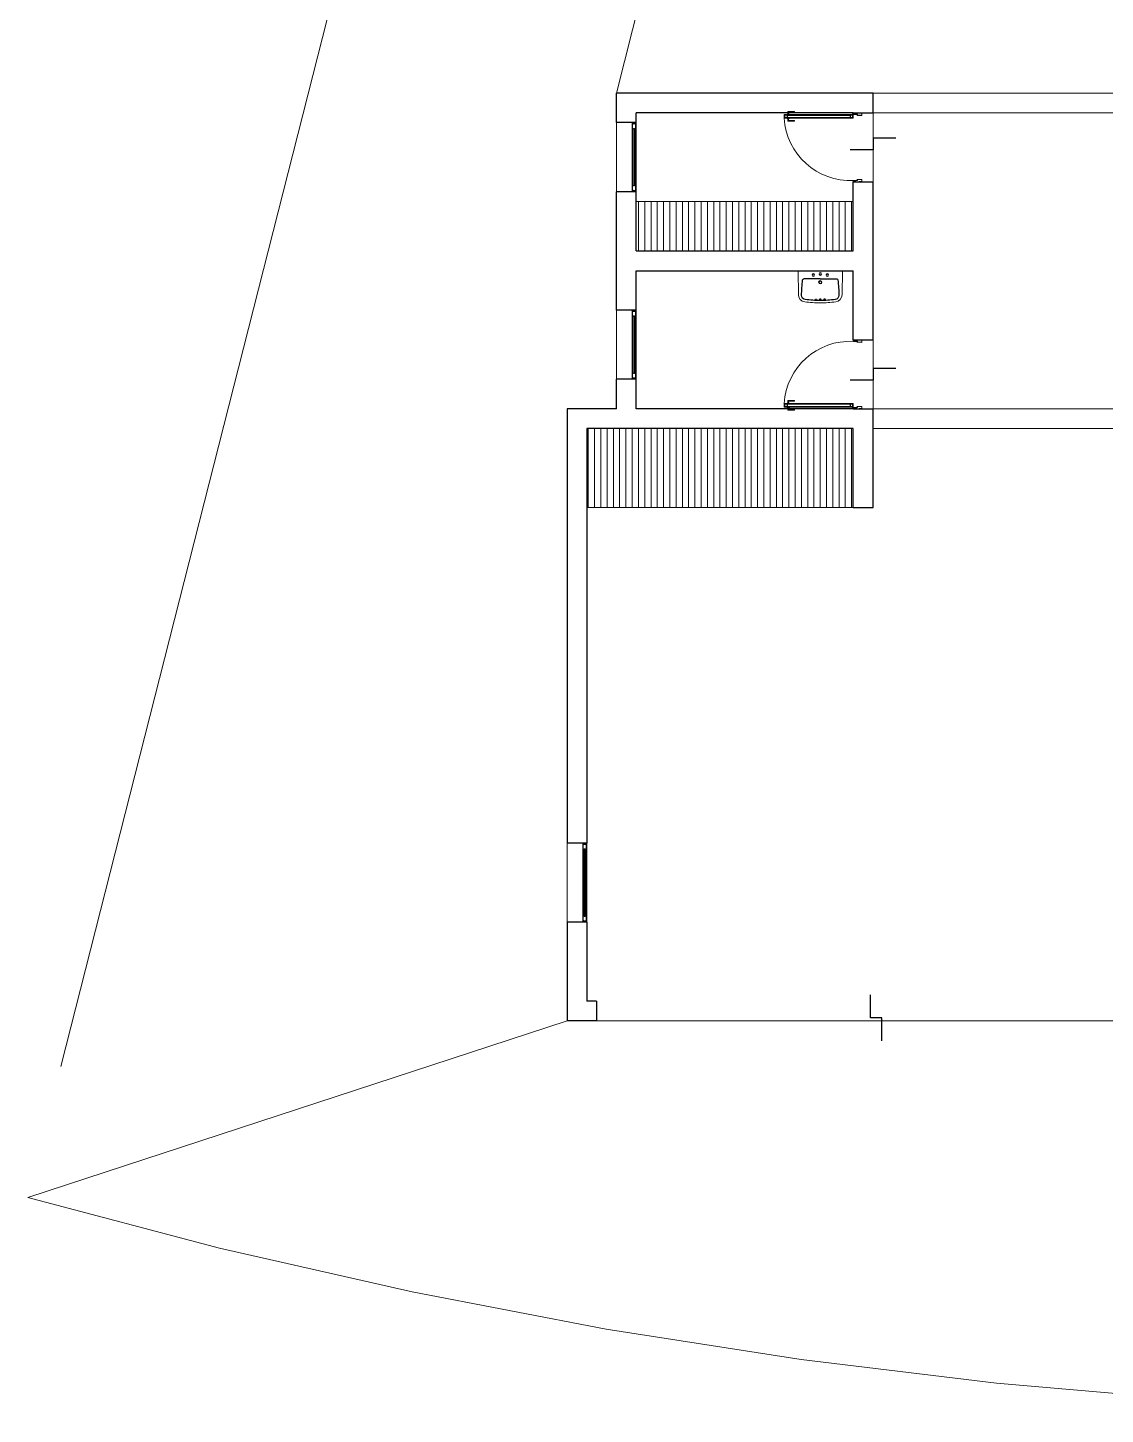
# Model space of a CAD drawing. Header units: millimetres. Extents: x 2871.7 to 2903.3, y 1602.5 to 1635.2.
# Drawn here: x 2871.75 to 2882.67, y 1602.52 to 1616.57 of the extents above; entities that cross this region are included whole.
import ezdxf

# ---------------------------------------------------------------- set-up
doc = ezdxf.new("R2010")
doc.units = ezdxf.units.MM
doc.linetypes.add('ACAD_ISO10W100', pattern=[18, 12, -3, 0, -3])
doc.linetypes.add('JIS_02_0.7', pattern=[1.35, 0.75, -0.6])
for name, color, linetype, lineweight in [('0.05', 253, 'Continuous', 5), ('0.09', 6, 'Continuous', 9), ('0.25', 251, 'Continuous', 25), ('02_CIVIL_EXIST', 250, 'Continuous', 30), ('07_CIVIL VISTAS MEDIA', 251, 'Continuous', 9), ('08_CIVIL VISTAS FINO', 143, 'Continuous', 5), ('09_CIVIL PROYECCIONES', 230, 'JIS_02_0.7', 5), ('11_CARPINTERIA Y MOBILIARIO', 141, 'Continuous', 9), ('M-PARCELA-', 3, 'Continuous', 15), ('MISC MUEBLES', 141, 'Continuous', 9)]:
    doc.layers.add(name, color=color, linetype=linetype, lineweight=lineweight)
doc.layers.add('DET', color=4, linetype='Continuous')
pattern_1 = [(90, (2407.71893, 969.57402), (-0.0635, 0), [])]

# ---------------------------------------------------------------- blocks, each defined once
blk = doc.blocks.new('70cm')
at = {"layer": '09_CIVIL PROYECCIONES', "ltscale": 4}
blk.add_arc((495.26, 657.641), 0.671, 267.2063, 356.6732, dxfattribs=at)
at = {"layer": 'MISC MUEBLES'}
for p, q in [((495.143, 657.652), (495.143, 657.633)), ((495.145, 657.652), (495.145, 657.633)), ((495.146, 657.656), (495.17, 657.656)), ((495.146, 657.653), (495.17, 657.653)), ((495.189, 657.632), (495.146, 657.632)), ((495.189, 657.63), (495.146, 657.63)), ((495.17, 657.656), (495.17, 657.653)), ((495.189, 657.638), (495.189, 657.632)), ((495.191, 657.638), (495.191, 657.631)), ((495.227, 657.643), (495.193, 657.643)), ((495.227, 657.64), (495.193, 657.64)), ((495.204, 657.656), (495.227, 657.656)), ((495.204, 657.656), (495.204, 657.653)), ((495.204, 657.653), (495.227, 657.653)), ((495.228, 657.652), (495.228, 657.643)), ((495.23, 657.652), (495.23, 657.643)), ((495.231, 657.637), (495.231, 657.602)), ((495.231, 657.637), (495.929, 657.637)), ((495.231, 657.632), (495.929, 657.632)), ((495.236, 657.632), (495.236, 657.607)), ((495.237, 657.631), (495.237, 657.608)), ((495.26, 657.631), (495.237, 657.631)), ((495.26, 657.608), (495.26, 657.631)), ((495.261, 657.609), (495.261, 657.63)), ((495.261, 657.63), (495.898, 657.63)), ((495.826, 657.661), (495.826, 657.669)), ((495.826, 657.669), (495.889, 657.669)), ((495.889, 657.661), (495.826, 657.661)), ((495.876, 657.638), (495.876, 657.643)), ((495.876, 657.643), (495.901, 657.643)), ((495.901, 657.638), (495.876, 657.638)), ((495.885, 657.661), (495.885, 657.643)), ((495.893, 657.665), (495.893, 657.643)), ((495.898, 657.63), (495.898, 657.609)), ((495.9, 657.608), (495.9, 657.631)), ((495.9, 657.631), (495.923, 657.631)), ((495.901, 657.643), (495.901, 657.638)), ((495.923, 657.631), (495.923, 657.608)), ((495.924, 657.632), (495.924, 657.607)), ((495.929, 657.637), (495.929, 657.602)), ((495.231, 657.607), (495.929, 657.607)), ((495.231, 657.602), (495.929, 657.602)), ((495.237, 657.608), (495.26, 657.608)), ((495.898, 657.609), (495.261, 657.609)), ((495.889, 657.578), (495.826, 657.578)), ((495.826, 657.578), (495.826, 657.57)), ((495.826, 657.57), (495.889, 657.57)), ((495.901, 657.601), (495.876, 657.601)), ((495.876, 657.601), (495.876, 657.597)), ((495.876, 657.597), (495.901, 657.597)), ((495.885, 657.578), (495.885, 657.597)), ((495.893, 657.574), (495.893, 657.597)), ((495.923, 657.608), (495.9, 657.608)), ((495.901, 657.597), (495.901, 657.601)), ((495.143, 656.959), (495.143, 656.978)), ((495.145, 656.959), (495.145, 656.978)), ((495.189, 656.981), (495.146, 656.981)), ((495.189, 656.979), (495.146, 656.979)), ((495.146, 656.958), (495.17, 656.958)), ((495.146, 656.956), (495.17, 656.956)), ((495.17, 656.956), (495.17, 656.958)), ((495.189, 656.973), (495.189, 656.979)), ((495.191, 656.973), (495.191, 656.98)), ((495.227, 656.971), (495.193, 656.971)), ((495.227, 656.969), (495.193, 656.969)), ((495.204, 656.956), (495.204, 656.958)), ((495.204, 656.958), (495.227, 656.958)), ((495.204, 656.956), (495.227, 656.956)), ((495.228, 656.959), (495.228, 656.968)), ((495.23, 656.959), (495.23, 656.968))]:
    blk.add_line(p, q, dxfattribs=at)
blk.add_circle((495.234, 657.642), 0.0028, dxfattribs=at)
for centre, radius, start, end in [((495.146, 657.652), 0.00349, 90, 180), ((495.146, 657.633), 0.00349, 180, 261.398), ((495.146, 657.652), 0.000871, 90, 180), ((495.146, 657.633), 0.000871, 180, 261.398), ((495.193, 657.638), 0.00436, 90, 180), ((495.19, 657.631), 0.00174, 261.398, 0), ((495.193, 657.638), 0.00174, 90, 180), ((495.227, 657.652), 0.00349, 360, 90), ((495.227, 657.652), 0.000871, 360, 90), ((495.227, 657.643), 0.00349, 270, 360), ((495.227, 657.643), 0.000871, 270, 360), ((495.889, 657.665), 0.00417, 270, 90), ((495.889, 657.574), 0.00417, 270, 90), ((495.146, 656.978), 0.00349, 98.602, 180), ((495.146, 656.959), 0.00349, 180, 270), ((495.146, 656.978), 0.000871, 98.602, 180), ((495.146, 656.959), 0.000871, 180, 270), ((495.19, 656.98), 0.00174, 0, 98.602), ((495.193, 656.973), 0.00436, 180, 270), ((495.193, 656.973), 0.00174, 180, 270), ((495.227, 656.968), 0.00349, 0, 90), ((495.227, 656.968), 0.000871, 0, 90), ((495.227, 656.959), 0.00349, 270, 0), ((495.227, 656.959), 0.000871, 270, 0)]:
    blk.add_arc(centre, radius, start, end, dxfattribs=at)
blk = doc.blocks.new('z')
at = {"layer": '0.25'}
for p, q in [((3164.3946, 594.0386), (3164.3946, 594.1136)), ((3164.3946, 594.1136), (3164.5446, 594.1136)), ((3164.2446, 594.0386), (3164.3946, 594.0386))]:
    blk.add_line(p, q, dxfattribs=at)
blk = doc.blocks.new('LAVATORIO VS')
for p, q in [((0, 0), (-0.296, 0)), ((0, 0), (0.296, 0)), ((-0.304, -0.008), (-0.299, -0.328)), ((0.304, -0.008), (0.299, -0.328))]:
    blk.add_line(p, q)
for radius in [0.0224, 0.0172]:
    blk.add_circle((0, -0.158), radius)
for centre, radius, start, end in [((-0.296, -0.008), 0.008, 90, 180.8287), ((0.296, -0.008), 0.008, 359.1713, 90), ((-0.199, -0.327), 0.1, 180.8287, 262.2029), ((0.199, -0.327), 0.1, 277.7971, 359.1713), ((-0.007, 1.075), 1.515, 262.2029, 270.2743), ((0.007, 1.075), 1.515, 269.7257, 277.7971)]:
    blk.add_arc(centre, radius, start, end)
at = {"layer": 'DET'}
for q in [(-0.225, -0.113), (0.225, -0.113)]:
    blk.add_line((0, -0.113), q, dxfattribs=at)
for centre in [(-0.095, -0.06), (0, -0.045), (0.095, -0.06)]:
    blk.add_circle(centre, 0.016, dxfattribs=at)
for centre, radius, start, end in [((1.647, -0.36), 1.902, 172.9664, 179.3529), ((-0.225, -0.129), 0.016, 90, 172.9664), ((0.225, -0.129), 0.016, 7.0336, 90), ((-1.647, -0.36), 1.902, 0.6471, 7.0336), ((-0.199, -0.339), 0.056, 179.3529, 262.2764), ((0.199, -0.339), 0.056, 277.7236, 0.6471), ((-0.007, 1.075), 1.483, 262.2764, 270.2743), ((0.007, 1.075), 1.483, 269.7257, 277.7236)]:
    blk.add_arc(centre, radius, start, end, dxfattribs=at)
for centre in [(-0.059, -0.397), (0, -0.397)]:
    blk.add_ellipse(centre, major_axis=(-0.0114, 0), ratio=0.636364, dxfattribs=at)
at = {"layer": 'DET', "extrusion": (0, 0, -1)}
blk.add_ellipse((0.059, -0.397), major_axis=(0.0114, 0), ratio=0.636364, dxfattribs=at)

msp = doc.modelspace()

# ---------------------------------------------------------------- hatches: boundary and pattern name
at = {"layer": '0.05'}
h = msp.add_hatch(dxfattribs=at)
h.set_pattern_fill('ANSI31', color=256, scale=0.02, angle=45)
h.set_pattern_definition(pattern_1)
h.paths.add_polyline_path([(2880.113, 1614.807), (2877.913, 1614.807), (2877.913, 1614.307), (2880.113, 1614.307)])
h = msp.add_hatch(dxfattribs=at)
h.set_pattern_fill('ANSI31', color=256, scale=0.02, angle=45)
h.set_pattern_definition(pattern_1)
h.paths.add_polyline_path([(2880.113, 1611.707), (2880.113, 1612.507), (2877.413, 1612.507), (2877.413, 1611.707)])

# ---------------------------------------------------------------- linework, layer by layer
at = {"layer": '0.09'}
for p, q in [((2881.502, 1630.815), (2877.713, 1615.907)), ((2880.313, 1615.707), (2880.313, 1615.007)), ((2877.913, 1614.807), (2880.113, 1614.807)), ((2880.313, 1613.407), (2880.313, 1612.707)), ((2880.113, 1611.707), (2877.413, 1611.707)), ((2883.113, 1606.507), (2877.513, 1606.507))]:
    msp.add_line(p, q, dxfattribs=at)
at = {"layer": '02_CIVIL_EXIST'}
for p, q in [((2880.313, 1615.907), (2877.713, 1615.907)), ((2877.713, 1615.607), (2877.713, 1615.907)), ((2880.313, 1615.707), (2880.313, 1615.907)), ((2877.913, 1615.607), (2877.713, 1615.607)), ((2880.113, 1615.707), (2877.913, 1615.707)), ((2877.913, 1615.607), (2877.913, 1615.707)), ((2880.113, 1615.707), (2880.313, 1615.707)), ((2877.713, 1613.707), (2877.713, 1614.907)), ((2877.913, 1614.907), (2877.713, 1614.907)), ((2877.913, 1614.307), (2877.913, 1614.907)), ((2880.113, 1614.307), (2880.113, 1615.007)), ((2880.113, 1615.007), (2880.313, 1615.007)), ((2880.313, 1613.407), (2880.313, 1615.007)), ((2877.913, 1614.307), (2880.113, 1614.307)), ((2877.913, 1613.707), (2877.913, 1614.107)), ((2877.913, 1614.107), (2880.113, 1614.107)), ((2880.113, 1613.407), (2880.113, 1614.107)), ((2877.913, 1613.707), (2877.713, 1613.707)), ((2880.113, 1613.407), (2880.313, 1613.407)), ((2877.713, 1612.707), (2877.713, 1613.007)), ((2877.913, 1613.007), (2877.713, 1613.007)), ((2877.913, 1612.707), (2877.913, 1613.007)), ((2877.713, 1612.707), (2877.213, 1612.707)), ((2877.213, 1612.707), (2877.213, 1608.307)), ((2880.113, 1612.707), (2877.913, 1612.707)), ((2880.113, 1612.707), (2880.313, 1612.707)), ((2880.313, 1611.707), (2880.313, 1612.707)), ((2880.113, 1612.507), (2877.413, 1612.507)), ((2877.413, 1612.507), (2877.413, 1608.307)), ((2880.113, 1611.707), (2880.113, 1612.507)), ((2880.113, 1611.707), (2880.313, 1611.707)), ((2877.413, 1608.307), (2877.213, 1608.307)), ((2877.213, 1607.507), (2877.213, 1606.507)), ((2877.413, 1607.507), (2877.213, 1607.507)), ((2877.413, 1607.507), (2877.413, 1606.707)), ((2877.513, 1606.707), (2877.413, 1606.707)), ((2877.513, 1606.707), (2877.513, 1606.507)), ((2877.513, 1606.507), (2877.213, 1606.507))]:
    msp.add_line(p, q, dxfattribs=at)
at = {"layer": '07_CIVIL VISTAS MEDIA'}
for p, q in [((2877.713, 1615.607), (2877.713, 1614.907)), ((2877.872, 1614.947), (2877.872, 1615.567)), ((2877.888, 1615.548), (2877.888, 1614.966)), ((2877.896, 1615.548), (2877.896, 1614.966)), ((2877.913, 1615.567), (2877.913, 1614.847)), ((2877.713, 1613.007), (2877.713, 1613.707)), ((2877.872, 1613.047), (2877.872, 1613.667)), ((2877.888, 1613.648), (2877.888, 1613.066)), ((2877.896, 1613.648), (2877.896, 1613.066)), ((2877.913, 1613.667), (2877.913, 1613.047)), ((2877.213, 1607.507), (2877.213, 1608.307)), ((2877.372, 1607.547), (2877.372, 1608.267)), ((2877.388, 1608.248), (2877.388, 1607.566)), ((2877.396, 1608.248), (2877.396, 1607.566)), ((2877.413, 1608.267), (2877.413, 1607.547))]:
    msp.add_line(p, q, dxfattribs=at)
at = {"layer": '08_CIVIL VISTAS FINO'}
msp.add_line((2877.213, 1606.507), (2871.749, 1604.715), dxfattribs=at)
at = {"layer": '09_CIVIL PROYECCIONES', "linetype": 'JIS_02_0.7', "ltscale": 4}
for p, q in [((2880.313, 1615.907), (2883.213, 1615.907)), ((2880.313, 1615.707), (2883.213, 1615.707)), ((2883.213, 1612.707), (2880.313, 1612.707)), ((2883.213, 1612.507), (2880.313, 1612.507))]:
    msp.add_line(p, q, dxfattribs=at)
at = {"layer": '09_CIVIL PROYECCIONES', "linetype": 'ByBlock'}
for p, q in [((2877.872, 1615.567), (2877.872, 1615.607)), ((2877.913, 1615.567), (2877.913, 1615.607)), ((2877.872, 1615.567), (2877.875, 1615.567)), ((2877.875, 1615.567), (2877.875, 1615.603)), ((2877.909, 1615.604), (2877.876, 1615.604)), ((2877.877, 1615.589), (2877.877, 1615.549)), ((2877.877, 1614.965), (2877.877, 1615.549)), ((2877.902, 1615.594), (2877.882, 1615.594)), ((2877.882, 1615.544), (2877.886, 1615.544)), ((2877.887, 1615.549), (2877.887, 1615.545)), ((2877.887, 1615.549), (2877.897, 1615.549)), ((2877.888, 1615.548), (2877.896, 1615.548)), ((2877.897, 1615.545), (2877.897, 1615.549)), ((2877.902, 1615.544), (2877.898, 1615.544)), ((2877.907, 1615.549), (2877.907, 1615.589)), ((2877.907, 1614.965), (2877.907, 1615.549)), ((2877.91, 1615.567), (2877.91, 1615.603)), ((2877.913, 1615.567), (2877.91, 1615.567)), ((2877.872, 1614.947), (2877.872, 1614.907)), ((2877.872, 1614.947), (2877.875, 1614.947)), ((2877.875, 1614.947), (2877.875, 1614.911)), ((2877.909, 1614.91), (2877.876, 1614.91)), ((2877.877, 1614.925), (2877.877, 1614.965)), ((2877.882, 1614.97), (2877.886, 1614.97)), ((2877.902, 1614.92), (2877.882, 1614.92)), ((2877.887, 1614.965), (2877.887, 1614.969)), ((2877.887, 1614.965), (2877.897, 1614.965)), ((2877.888, 1614.966), (2877.896, 1614.966)), ((2877.897, 1614.969), (2877.897, 1614.965)), ((2877.902, 1614.97), (2877.898, 1614.97)), ((2877.907, 1614.965), (2877.907, 1614.925)), ((2877.91, 1614.947), (2877.91, 1614.911)), ((2877.913, 1614.947), (2877.91, 1614.947)), ((2877.913, 1614.947), (2877.913, 1614.907)), ((2877.872, 1613.667), (2877.872, 1613.707)), ((2877.872, 1613.667), (2877.875, 1613.667)), ((2877.875, 1613.667), (2877.875, 1613.703)), ((2877.909, 1613.704), (2877.876, 1613.704)), ((2877.877, 1613.689), (2877.877, 1613.649)), ((2877.877, 1613.065), (2877.877, 1613.649)), ((2877.902, 1613.694), (2877.882, 1613.694)), ((2877.882, 1613.644), (2877.886, 1613.644)), ((2877.887, 1613.649), (2877.887, 1613.645)), ((2877.887, 1613.649), (2877.897, 1613.649)), ((2877.888, 1613.648), (2877.896, 1613.648)), ((2877.897, 1613.645), (2877.897, 1613.649)), ((2877.902, 1613.644), (2877.898, 1613.644)), ((2877.907, 1613.649), (2877.907, 1613.689)), ((2877.907, 1613.065), (2877.907, 1613.649)), ((2877.91, 1613.667), (2877.91, 1613.703)), ((2877.913, 1613.667), (2877.91, 1613.667)), ((2877.913, 1613.667), (2877.913, 1613.707)), ((2877.872, 1613.047), (2877.872, 1613.007)), ((2877.872, 1613.047), (2877.875, 1613.047)), ((2877.875, 1613.047), (2877.875, 1613.011)), ((2877.909, 1613.01), (2877.876, 1613.01)), ((2877.877, 1613.025), (2877.877, 1613.065)), ((2877.882, 1613.07), (2877.886, 1613.07)), ((2877.902, 1613.02), (2877.882, 1613.02)), ((2877.887, 1613.065), (2877.887, 1613.069)), ((2877.887, 1613.065), (2877.897, 1613.065)), ((2877.888, 1613.066), (2877.896, 1613.066)), ((2877.897, 1613.069), (2877.897, 1613.065)), ((2877.902, 1613.07), (2877.898, 1613.07)), ((2877.907, 1613.065), (2877.907, 1613.025)), ((2877.91, 1613.047), (2877.91, 1613.011)), ((2877.913, 1613.047), (2877.91, 1613.047)), ((2877.913, 1613.047), (2877.913, 1613.007)), ((2877.372, 1608.267), (2877.372, 1608.307)), ((2877.375, 1608.267), (2877.375, 1608.303)), ((2877.409, 1608.304), (2877.376, 1608.304)), ((2877.41, 1608.267), (2877.41, 1608.303)), ((2877.413, 1608.267), (2877.413, 1608.307)), ((2877.372, 1608.267), (2877.375, 1608.267)), ((2877.377, 1608.289), (2877.377, 1608.249)), ((2877.377, 1607.565), (2877.377, 1608.249)), ((2877.402, 1608.294), (2877.382, 1608.294)), ((2877.382, 1608.244), (2877.386, 1608.244)), ((2877.387, 1608.249), (2877.387, 1608.245)), ((2877.387, 1608.249), (2877.397, 1608.249)), ((2877.388, 1608.248), (2877.396, 1608.248)), ((2877.397, 1608.245), (2877.397, 1608.249)), ((2877.402, 1608.244), (2877.398, 1608.244)), ((2877.407, 1608.249), (2877.407, 1608.289)), ((2877.407, 1607.565), (2877.407, 1608.249)), ((2877.413, 1608.267), (2877.41, 1608.267)), ((2877.372, 1607.547), (2877.372, 1607.507)), ((2877.372, 1607.547), (2877.375, 1607.547)), ((2877.375, 1607.547), (2877.375, 1607.511)), ((2877.409, 1607.51), (2877.376, 1607.51)), ((2877.377, 1607.525), (2877.377, 1607.565)), ((2877.382, 1607.57), (2877.386, 1607.57)), ((2877.402, 1607.52), (2877.382, 1607.52)), ((2877.387, 1607.565), (2877.387, 1607.569)), ((2877.387, 1607.565), (2877.397, 1607.565)), ((2877.388, 1607.566), (2877.396, 1607.566)), ((2877.397, 1607.569), (2877.397, 1607.565)), ((2877.402, 1607.57), (2877.398, 1607.57)), ((2877.407, 1607.565), (2877.407, 1607.525)), ((2877.41, 1607.547), (2877.41, 1607.511)), ((2877.413, 1607.547), (2877.41, 1607.547)), ((2877.413, 1607.547), (2877.413, 1607.507))]:
    msp.add_line(p, q, dxfattribs=at)
for centre, radius, start, end in [((2877.876, 1615.603), 0.001, 89.9848, 179.9848), ((2877.882, 1615.589), 0.00488, 90.0152, 180.0152), ((2877.882, 1615.549), 0.0049, 180.0152, 270.0152), ((2877.898, 1615.545), 0.001, 180.0152, 270.0152), ((2877.902, 1615.589), 0.00488, 0.0152, 90.0152), ((2877.902, 1615.549), 0.00488, 270.0152, 0.0152), ((2877.909, 1615.603), 0.001, 0.0152, 90.0152), ((2877.876, 1614.911), 0.001, 180.0152, 270.0152), ((2877.882, 1614.965), 0.0049, 90.0152, 180.0152), ((2877.882, 1614.925), 0.00488, 180.0152, 270.0152), ((2877.898, 1614.969), 0.001, 90.0152, 180.0152), ((2877.902, 1614.965), 0.00488, 0.0152, 90.0152), ((2877.902, 1614.925), 0.00488, 270.0152, 0.0152), ((2877.909, 1614.911), 0.001, 269.9848, 359.9848), ((2877.876, 1613.703), 0.001, 89.9848, 179.9848), ((2877.882, 1613.689), 0.00488, 90.0152, 180.0152), ((2877.882, 1613.649), 0.0049, 180.0152, 270.0152), ((2877.898, 1613.645), 0.001, 180.0152, 270.0152), ((2877.902, 1613.689), 0.00488, 0.0152, 90.0152), ((2877.902, 1613.649), 0.00488, 270.0152, 0.0152), ((2877.909, 1613.703), 0.001, 0.0152, 90.0152), ((2877.876, 1613.011), 0.001, 180.0152, 270.0152), ((2877.882, 1613.065), 0.0049, 90.0152, 180.0152), ((2877.882, 1613.025), 0.00488, 180.0152, 270.0152), ((2877.898, 1613.069), 0.001, 90.0152, 180.0152), ((2877.902, 1613.065), 0.00488, 0.0152, 90.0152), ((2877.902, 1613.025), 0.00488, 270.0152, 0.0152), ((2877.909, 1613.011), 0.001, 269.9848, 359.9848), ((2877.376, 1608.303), 0.001, 89.9848, 179.9848), ((2877.409, 1608.303), 0.001, 0.0152, 90.0152), ((2877.382, 1608.289), 0.00488, 90.0152, 180.0152), ((2877.382, 1608.249), 0.0049, 180.0152, 270.0152), ((2877.398, 1608.245), 0.001, 180.0152, 270.0152), ((2877.402, 1608.289), 0.00488, 0.0152, 90.0152), ((2877.402, 1608.249), 0.00488, 270.0152, 0.0152), ((2877.376, 1607.511), 0.001, 180.0152, 270.0152), ((2877.382, 1607.565), 0.0049, 90.0152, 180.0152), ((2877.382, 1607.525), 0.00488, 180.0152, 270.0152), ((2877.398, 1607.569), 0.001, 90.0152, 180.0152), ((2877.402, 1607.565), 0.00488, 0.0152, 90.0152), ((2877.402, 1607.525), 0.00488, 270.0152, 0.0152), ((2877.409, 1607.511), 0.001, 269.9848, 359.9848)]:
    msp.add_arc(centre, radius, start, end, dxfattribs=at)
at = {"layer": '09_CIVIL PROYECCIONES', "linetype": 'ByBlock', "extrusion": (2.70945e-08, -5.9703e-08, 1)}
for centre in [(2877.886, 1615.545, 0), (2877.886, 1613.645, 0), (2877.386, 1608.245, 0)]:
    msp.add_arc(centre, 0.001, 270.0152, 0.0152, dxfattribs=at)
at = {"layer": '09_CIVIL PROYECCIONES', "linetype": 'ByBlock', "extrusion": (2.70627e-08, 5.97174e-08, 1)}
for centre in [(2877.886, 1614.969, 0), (2877.886, 1613.069, 0), (2877.386, 1607.569, 0)]:
    msp.add_arc(centre, 0.001, 0.0152, 90.0152, dxfattribs=at)
at = {"layer": 'M-PARCELA-', "linetype": 'ACAD_ISO10W100'}
msp.add_lwpolyline([(2871.749, 1604.715, 0.137616), (2903.323, 1604.67), (2897.534, 1634.601, -0.108184), (2879.5, 1635.215)], format="xyb", close=True, dxfattribs=at)

# ---------------------------------------------------------------- block references
at = {"layer": '0.25', "xscale": 1.546121044934337, "yscale": 1.546121044934337, "zscale": 1.546121044934337}
for p, rotation in [((7772.85, 2533.904), 180), ((7772.85, 2531.57), 180), ((3798.857, -3286), 89.99999999999999)]:
    msp.add_blockref('z', p, dxfattribs=dict(at, rotation=rotation))
at = {"layer": '07_CIVIL VISTAS MEDIA', "xscale": -1}
msp.add_blockref('70cm', (3375.343, 958.051), dxfattribs=at)
at = {"layer": '07_CIVIL VISTAS MEDIA', "rotation": 180}
msp.add_blockref('70cm', (3375.343, 2270.362), dxfattribs=at)
at = {"layer": '11_CARPINTERIA Y MOBILIARIO', "xscale": -0.7404174807778714, "yscale": 0.7404174807778714, "zscale": 0.7404174807778714}
msp.add_blockref('LAVATORIO VS', (2879.778, 1614.107), dxfattribs=at)

doc.saveas('drawing.dxf')
